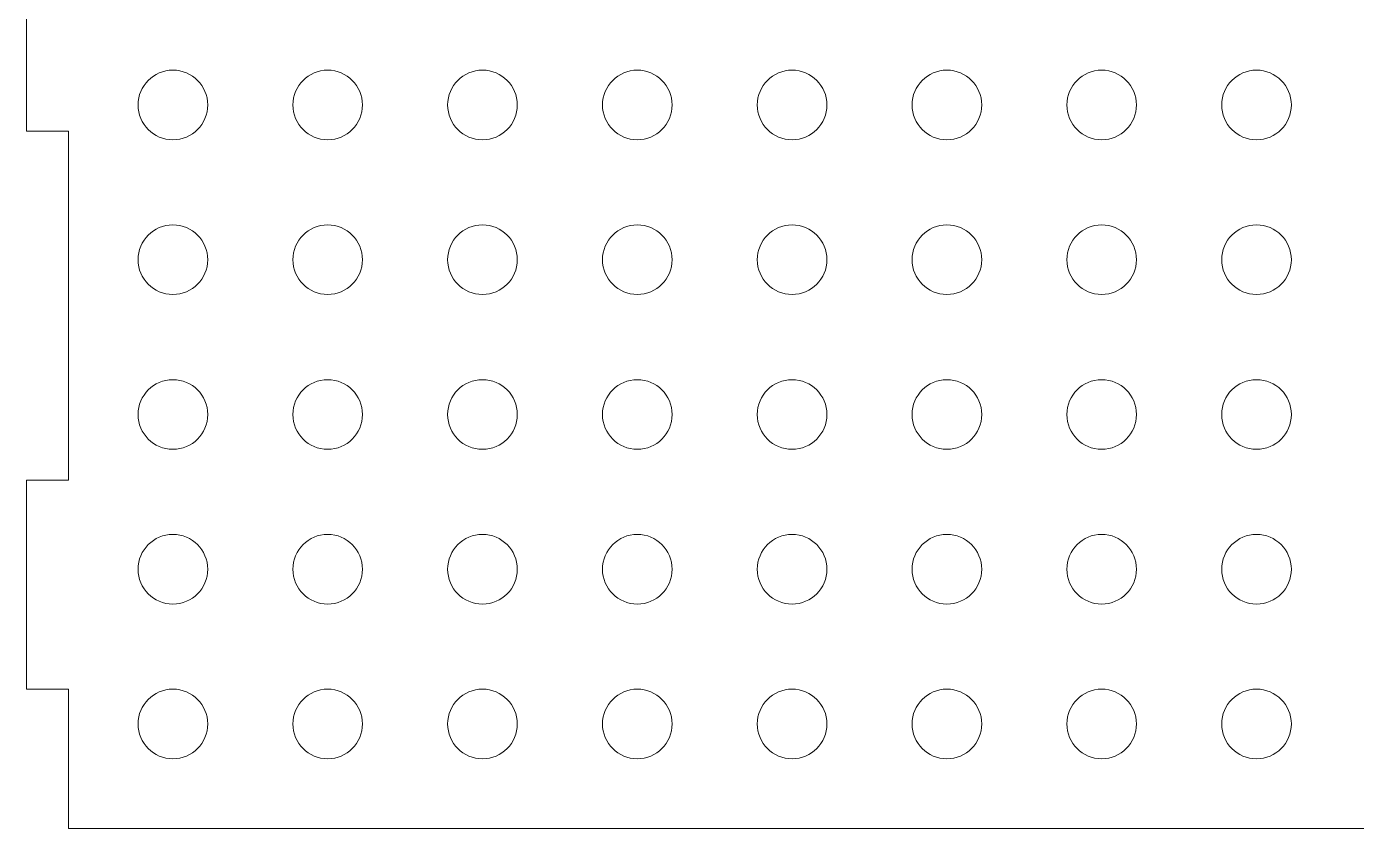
# Model space of a CAD drawing. Header units: millimetres. Extents: x 1 to 787, y -382 to -1.
# Drawn here: x 405 to 595.9, y -232.3 to -117.1 of the extents above; entities that cross this region are included whole.
import ezdxf

# ---------------------------------------------------------------- set-up
doc = ezdxf.new("R2010")
doc.units = ezdxf.units.MM
doc.header["$MEASUREMENT"] = 0
doc.layers.add('Layer 1', color=7, linetype='Continuous')

# ---------------------------------------------------------------- blocks, each defined once
blk = doc.blocks.new('block 259')
at = {"layer": 'Layer 1', "color": 7, "lineweight": 15, "true_color": 0xffffff}
blk.add_open_spline([(443.22, -128.4), (443.22, -125.64), (445.46, -123.4), (448.22, -123.4), (450.98, -123.4), (453.22, -125.64), (453.22, -128.4), (453.22, -131.16), (450.98, -133.4), (448.22, -133.4), (445.46, -133.4), (443.22, -131.16), (443.22, -128.4), (443.22, -128.4), (443.22, -128.4), (443.22, -128.4)], degree=3, knots=[0, 0, 0, 0, 1, 1, 1, 2, 2, 2, 3, 3, 3, 4, 4, 4, 5, 5, 5, 5], dxfattribs=at)
blk = doc.blocks.new('block 260')
at = {"layer": 'Layer 1', "color": 7, "lineweight": 15, "true_color": 0xffffff}
blk.add_open_spline([(443.22, -150.62), (443.22, -147.86), (445.46, -145.62), (448.22, -145.62), (450.98, -145.62), (453.22, -147.86), (453.22, -150.62), (453.22, -153.38), (450.98, -155.62), (448.22, -155.62), (445.46, -155.62), (443.22, -153.38), (443.22, -150.62), (443.22, -150.62), (443.22, -150.62), (443.22, -150.62)], degree=3, knots=[0, 0, 0, 0, 1, 1, 1, 2, 2, 2, 3, 3, 3, 4, 4, 4, 5, 5, 5, 5], dxfattribs=at)
blk = doc.blocks.new('block 261')
at = {"layer": 'Layer 1', "color": 7, "lineweight": 15, "true_color": 0xffffff}
blk.add_open_spline([(443.22, -172.85), (443.22, -170.08), (445.46, -167.85), (448.22, -167.85), (450.98, -167.85), (453.22, -170.08), (453.22, -172.85), (453.22, -175.61), (450.98, -177.85), (448.22, -177.85), (445.46, -177.85), (443.22, -175.61), (443.22, -172.85), (443.22, -172.85), (443.22, -172.85), (443.22, -172.85)], degree=3, knots=[0, 0, 0, 0, 1, 1, 1, 2, 2, 2, 3, 3, 3, 4, 4, 4, 5, 5, 5, 5], dxfattribs=at)
blk = doc.blocks.new('block 262')
at = {"layer": 'Layer 1', "color": 7, "lineweight": 15, "true_color": 0xffffff}
blk.add_open_spline([(443.22, -195.07), (443.22, -192.31), (445.46, -190.07), (448.22, -190.07), (450.98, -190.07), (453.22, -192.31), (453.22, -195.07), (453.22, -197.83), (450.98, -200.07), (448.22, -200.07), (445.46, -200.07), (443.22, -197.83), (443.22, -195.07), (443.22, -195.07), (443.22, -195.07), (443.22, -195.07)], degree=3, knots=[0, 0, 0, 0, 1, 1, 1, 2, 2, 2, 3, 3, 3, 4, 4, 4, 5, 5, 5, 5], dxfattribs=at)
blk = doc.blocks.new('block 263')
at = {"layer": 'Layer 1', "color": 7, "lineweight": 15, "true_color": 0xffffff}
blk.add_open_spline([(443.22, -217.29), (443.22, -214.53), (445.46, -212.29), (448.22, -212.29), (450.98, -212.29), (453.22, -214.53), (453.22, -217.29), (453.22, -220.05), (450.98, -222.29), (448.22, -222.29), (445.46, -222.29), (443.22, -220.05), (443.22, -217.29), (443.22, -217.29), (443.22, -217.29), (443.22, -217.29)], degree=3, knots=[0, 0, 0, 0, 1, 1, 1, 2, 2, 2, 3, 3, 3, 4, 4, 4, 5, 5, 5, 5], dxfattribs=at)
blk = doc.blocks.new('block 274')
at = {"layer": 'Layer 1', "color": 7, "lineweight": 15, "true_color": 0xffffff}
blk.add_lwpolyline([(405, -102.14), (405, -132.14)], dxfattribs=at)
blk = doc.blocks.new('block 275')
at = {"layer": 'Layer 1', "color": 7, "lineweight": 15, "true_color": 0xffffff}
blk.add_lwpolyline([(405, -132.14), (411, -132.14)], dxfattribs=at)
blk = doc.blocks.new('block 276')
at = {"layer": 'Layer 1', "color": 7, "lineweight": 15, "true_color": 0xffffff}
blk.add_lwpolyline([(411, -132.14), (411, -182.29)], dxfattribs=at)
blk = doc.blocks.new('block 277')
at = {"layer": 'Layer 1', "color": 7, "lineweight": 15, "true_color": 0xffffff}
blk.add_lwpolyline([(411, -182.29), (405, -182.29)], dxfattribs=at)
blk = doc.blocks.new('block 278')
at = {"layer": 'Layer 1', "color": 7, "lineweight": 15, "true_color": 0xffffff}
blk.add_lwpolyline([(405, -182.29), (405, -212.29)], dxfattribs=at)
blk = doc.blocks.new('block 279')
at = {"layer": 'Layer 1', "color": 7, "lineweight": 15, "true_color": 0xffffff}
blk.add_lwpolyline([(405, -212.29), (411, -212.29)], dxfattribs=at)
blk = doc.blocks.new('block 280')
at = {"layer": 'Layer 1', "color": 7, "lineweight": 15, "true_color": 0xffffff}
blk.add_lwpolyline([(411, -212.29), (411, -232.29)], dxfattribs=at)
blk = doc.blocks.new('block 281')
at = {"layer": 'Layer 1', "color": 7, "lineweight": 15, "true_color": 0xffffff}
blk.add_lwpolyline([(411, -232.29), (641, -232.29)], dxfattribs=at)
blk = doc.blocks.new('block 299')
at = {"layer": 'Layer 1', "color": 7, "lineweight": 15, "true_color": 0xffffff}
blk.add_open_spline([(421, -128.4), (421, -125.64), (423.24, -123.4), (426, -123.4), (428.76, -123.4), (431, -125.64), (431, -128.4), (431, -131.16), (428.76, -133.4), (426, -133.4), (423.24, -133.4), (421, -131.16), (421, -128.4), (421, -128.4), (421, -128.4), (421, -128.4)], degree=3, knots=[0, 0, 0, 0, 1, 1, 1, 2, 2, 2, 3, 3, 3, 4, 4, 4, 5, 5, 5, 5], dxfattribs=at)
blk = doc.blocks.new('block 300')
at = {"layer": 'Layer 1', "color": 7, "lineweight": 15, "true_color": 0xffffff}
blk.add_open_spline([(421, -150.62), (421, -147.86), (423.24, -145.62), (426, -145.62), (428.76, -145.62), (431, -147.86), (431, -150.62), (431, -153.38), (428.76, -155.62), (426, -155.62), (423.24, -155.62), (421, -153.38), (421, -150.62), (421, -150.62), (421, -150.62), (421, -150.62)], degree=3, knots=[0, 0, 0, 0, 1, 1, 1, 2, 2, 2, 3, 3, 3, 4, 4, 4, 5, 5, 5, 5], dxfattribs=at)
blk = doc.blocks.new('block 301')
at = {"layer": 'Layer 1', "color": 7, "lineweight": 15, "true_color": 0xffffff}
blk.add_open_spline([(421, -172.85), (421, -170.08), (423.24, -167.85), (426, -167.85), (428.76, -167.85), (431, -170.08), (431, -172.85), (431, -175.61), (428.76, -177.85), (426, -177.85), (423.24, -177.85), (421, -175.61), (421, -172.85), (421, -172.85), (421, -172.85), (421, -172.85)], degree=3, knots=[0, 0, 0, 0, 1, 1, 1, 2, 2, 2, 3, 3, 3, 4, 4, 4, 5, 5, 5, 5], dxfattribs=at)
blk = doc.blocks.new('block 302')
at = {"layer": 'Layer 1', "color": 7, "lineweight": 15, "true_color": 0xffffff}
blk.add_open_spline([(421, -195.07), (421, -192.31), (423.24, -190.07), (426, -190.07), (428.76, -190.07), (431, -192.31), (431, -195.07), (431, -197.83), (428.76, -200.07), (426, -200.07), (423.24, -200.07), (421, -197.83), (421, -195.07), (421, -195.07), (421, -195.07), (421, -195.07)], degree=3, knots=[0, 0, 0, 0, 1, 1, 1, 2, 2, 2, 3, 3, 3, 4, 4, 4, 5, 5, 5, 5], dxfattribs=at)
blk = doc.blocks.new('block 303')
at = {"layer": 'Layer 1', "color": 7, "lineweight": 15, "true_color": 0xffffff}
blk.add_open_spline([(421, -217.29), (421, -214.53), (423.24, -212.29), (426, -212.29), (428.76, -212.29), (431, -214.53), (431, -217.29), (431, -220.05), (428.76, -222.29), (426, -222.29), (423.24, -222.29), (421, -220.05), (421, -217.29), (421, -217.29), (421, -217.29), (421, -217.29)], degree=3, knots=[0, 0, 0, 0, 1, 1, 1, 2, 2, 2, 3, 3, 3, 4, 4, 4, 5, 5, 5, 5], dxfattribs=at)
blk = doc.blocks.new('block 320')
at = {"layer": 'Layer 1', "color": 7, "lineweight": 15, "true_color": 0xffffff}
blk.add_open_spline([(465.44, -217.29), (465.44, -214.53), (467.68, -212.29), (470.44, -212.29), (473.21, -212.29), (475.44, -214.53), (475.44, -217.29), (475.44, -220.05), (473.21, -222.29), (470.44, -222.29), (467.68, -222.29), (465.44, -220.05), (465.44, -217.29), (465.44, -217.29), (465.44, -217.29), (465.44, -217.29)], degree=3, knots=[0, 0, 0, 0, 1, 1, 1, 2, 2, 2, 3, 3, 3, 4, 4, 4, 5, 5, 5, 5], dxfattribs=at)
blk = doc.blocks.new('block 321')
at = {"layer": 'Layer 1', "color": 7, "lineweight": 15, "true_color": 0xffffff}
blk.add_open_spline([(487.67, -217.29), (487.67, -214.53), (489.91, -212.29), (492.67, -212.29), (495.43, -212.29), (497.67, -214.53), (497.67, -217.29), (497.67, -220.05), (495.43, -222.29), (492.67, -222.29), (489.91, -222.29), (487.67, -220.05), (487.67, -217.29), (487.67, -217.29), (487.67, -217.29), (487.67, -217.29)], degree=3, knots=[0, 0, 0, 0, 1, 1, 1, 2, 2, 2, 3, 3, 3, 4, 4, 4, 5, 5, 5, 5], dxfattribs=at)
blk = doc.blocks.new('block 322')
at = {"layer": 'Layer 1', "color": 7, "lineweight": 15, "true_color": 0xffffff}
blk.add_open_spline([(509.89, -217.29), (509.89, -214.53), (512.13, -212.29), (514.89, -212.29), (517.65, -212.29), (519.89, -214.53), (519.89, -217.29), (519.89, -220.05), (517.65, -222.29), (514.89, -222.29), (512.13, -222.29), (509.89, -220.05), (509.89, -217.29), (509.89, -217.29), (509.89, -217.29), (509.89, -217.29)], degree=3, knots=[0, 0, 0, 0, 1, 1, 1, 2, 2, 2, 3, 3, 3, 4, 4, 4, 5, 5, 5, 5], dxfattribs=at)
blk = doc.blocks.new('block 323')
at = {"layer": 'Layer 1', "color": 7, "lineweight": 15, "true_color": 0xffffff}
blk.add_open_spline([(532.11, -217.29), (532.11, -214.53), (534.35, -212.29), (537.11, -212.29), (539.87, -212.29), (542.11, -214.53), (542.11, -217.29), (542.11, -220.05), (539.87, -222.29), (537.11, -222.29), (534.35, -222.29), (532.11, -220.05), (532.11, -217.29), (532.11, -217.29), (532.11, -217.29), (532.11, -217.29)], degree=3, knots=[0, 0, 0, 0, 1, 1, 1, 2, 2, 2, 3, 3, 3, 4, 4, 4, 5, 5, 5, 5], dxfattribs=at)
blk = doc.blocks.new('block 324')
at = {"layer": 'Layer 1', "color": 7, "lineweight": 15, "true_color": 0xffffff}
blk.add_open_spline([(554.33, -217.29), (554.33, -214.53), (556.57, -212.29), (559.33, -212.29), (562.09, -212.29), (564.33, -214.53), (564.33, -217.29), (564.33, -220.05), (562.09, -222.29), (559.33, -222.29), (556.57, -222.29), (554.33, -220.05), (554.33, -217.29), (554.33, -217.29), (554.33, -217.29), (554.33, -217.29)], degree=3, knots=[0, 0, 0, 0, 1, 1, 1, 2, 2, 2, 3, 3, 3, 4, 4, 4, 5, 5, 5, 5], dxfattribs=at)
blk = doc.blocks.new('block 325')
at = {"layer": 'Layer 1', "color": 7, "lineweight": 15, "true_color": 0xffffff}
blk.add_open_spline([(576.56, -217.29), (576.56, -214.53), (578.79, -212.29), (581.56, -212.29), (584.32, -212.29), (586.56, -214.53), (586.56, -217.29), (586.56, -220.05), (584.32, -222.29), (581.56, -222.29), (578.79, -222.29), (576.56, -220.05), (576.56, -217.29), (576.56, -217.29), (576.56, -217.29), (576.56, -217.29)], degree=3, knots=[0, 0, 0, 0, 1, 1, 1, 2, 2, 2, 3, 3, 3, 4, 4, 4, 5, 5, 5, 5], dxfattribs=at)
blk = doc.blocks.new('block 328')
at = {"layer": 'Layer 1', "color": 7, "lineweight": 15, "true_color": 0xffffff}
blk.add_open_spline([(465.44, -195.07), (465.44, -192.31), (467.68, -190.07), (470.44, -190.07), (473.21, -190.07), (475.44, -192.31), (475.44, -195.07), (475.44, -197.83), (473.21, -200.07), (470.44, -200.07), (467.68, -200.07), (465.44, -197.83), (465.44, -195.07), (465.44, -195.07), (465.44, -195.07), (465.44, -195.07)], degree=3, knots=[0, 0, 0, 0, 1, 1, 1, 2, 2, 2, 3, 3, 3, 4, 4, 4, 5, 5, 5, 5], dxfattribs=at)
blk = doc.blocks.new('block 329')
at = {"layer": 'Layer 1', "color": 7, "lineweight": 15, "true_color": 0xffffff}
blk.add_open_spline([(487.67, -195.07), (487.67, -192.31), (489.91, -190.07), (492.67, -190.07), (495.43, -190.07), (497.67, -192.31), (497.67, -195.07), (497.67, -197.83), (495.43, -200.07), (492.67, -200.07), (489.91, -200.07), (487.67, -197.83), (487.67, -195.07), (487.67, -195.07), (487.67, -195.07), (487.67, -195.07)], degree=3, knots=[0, 0, 0, 0, 1, 1, 1, 2, 2, 2, 3, 3, 3, 4, 4, 4, 5, 5, 5, 5], dxfattribs=at)
blk = doc.blocks.new('block 330')
at = {"layer": 'Layer 1', "color": 7, "lineweight": 15, "true_color": 0xffffff}
blk.add_open_spline([(509.89, -195.07), (509.89, -192.31), (512.13, -190.07), (514.89, -190.07), (517.65, -190.07), (519.89, -192.31), (519.89, -195.07), (519.89, -197.83), (517.65, -200.07), (514.89, -200.07), (512.13, -200.07), (509.89, -197.83), (509.89, -195.07), (509.89, -195.07), (509.89, -195.07), (509.89, -195.07)], degree=3, knots=[0, 0, 0, 0, 1, 1, 1, 2, 2, 2, 3, 3, 3, 4, 4, 4, 5, 5, 5, 5], dxfattribs=at)
blk = doc.blocks.new('block 331')
at = {"layer": 'Layer 1', "color": 7, "lineweight": 15, "true_color": 0xffffff}
blk.add_open_spline([(532.11, -195.07), (532.11, -192.31), (534.35, -190.07), (537.11, -190.07), (539.87, -190.07), (542.11, -192.31), (542.11, -195.07), (542.11, -197.83), (539.87, -200.07), (537.11, -200.07), (534.35, -200.07), (532.11, -197.83), (532.11, -195.07), (532.11, -195.07), (532.11, -195.07), (532.11, -195.07)], degree=3, knots=[0, 0, 0, 0, 1, 1, 1, 2, 2, 2, 3, 3, 3, 4, 4, 4, 5, 5, 5, 5], dxfattribs=at)
blk = doc.blocks.new('block 332')
at = {"layer": 'Layer 1', "color": 7, "lineweight": 15, "true_color": 0xffffff}
blk.add_open_spline([(554.33, -195.07), (554.33, -192.31), (556.57, -190.07), (559.33, -190.07), (562.09, -190.07), (564.33, -192.31), (564.33, -195.07), (564.33, -197.83), (562.09, -200.07), (559.33, -200.07), (556.57, -200.07), (554.33, -197.83), (554.33, -195.07), (554.33, -195.07), (554.33, -195.07), (554.33, -195.07)], degree=3, knots=[0, 0, 0, 0, 1, 1, 1, 2, 2, 2, 3, 3, 3, 4, 4, 4, 5, 5, 5, 5], dxfattribs=at)
blk = doc.blocks.new('block 333')
at = {"layer": 'Layer 1', "color": 7, "lineweight": 15, "true_color": 0xffffff}
blk.add_open_spline([(576.56, -195.07), (576.56, -192.31), (578.79, -190.07), (581.56, -190.07), (584.32, -190.07), (586.56, -192.31), (586.56, -195.07), (586.56, -197.83), (584.32, -200.07), (581.56, -200.07), (578.79, -200.07), (576.56, -197.83), (576.56, -195.07), (576.56, -195.07), (576.56, -195.07), (576.56, -195.07)], degree=3, knots=[0, 0, 0, 0, 1, 1, 1, 2, 2, 2, 3, 3, 3, 4, 4, 4, 5, 5, 5, 5], dxfattribs=at)
blk = doc.blocks.new('block 336')
at = {"layer": 'Layer 1', "color": 7, "lineweight": 15, "true_color": 0xffffff}
blk.add_open_spline([(465.44, -172.85), (465.44, -170.08), (467.68, -167.85), (470.44, -167.85), (473.21, -167.85), (475.44, -170.08), (475.44, -172.85), (475.44, -175.61), (473.21, -177.85), (470.44, -177.85), (467.68, -177.85), (465.44, -175.61), (465.44, -172.85), (465.44, -172.85), (465.44, -172.85), (465.44, -172.85)], degree=3, knots=[0, 0, 0, 0, 1, 1, 1, 2, 2, 2, 3, 3, 3, 4, 4, 4, 5, 5, 5, 5], dxfattribs=at)
blk = doc.blocks.new('block 337')
at = {"layer": 'Layer 1', "color": 7, "lineweight": 15, "true_color": 0xffffff}
blk.add_open_spline([(487.67, -172.85), (487.67, -170.08), (489.91, -167.85), (492.67, -167.85), (495.43, -167.85), (497.67, -170.08), (497.67, -172.85), (497.67, -175.61), (495.43, -177.85), (492.67, -177.85), (489.91, -177.85), (487.67, -175.61), (487.67, -172.85), (487.67, -172.85), (487.67, -172.85), (487.67, -172.85)], degree=3, knots=[0, 0, 0, 0, 1, 1, 1, 2, 2, 2, 3, 3, 3, 4, 4, 4, 5, 5, 5, 5], dxfattribs=at)
blk = doc.blocks.new('block 338')
at = {"layer": 'Layer 1', "color": 7, "lineweight": 15, "true_color": 0xffffff}
blk.add_open_spline([(509.89, -172.85), (509.89, -170.08), (512.13, -167.85), (514.89, -167.85), (517.65, -167.85), (519.89, -170.08), (519.89, -172.85), (519.89, -175.61), (517.65, -177.85), (514.89, -177.85), (512.13, -177.85), (509.89, -175.61), (509.89, -172.85), (509.89, -172.85), (509.89, -172.85), (509.89, -172.85)], degree=3, knots=[0, 0, 0, 0, 1, 1, 1, 2, 2, 2, 3, 3, 3, 4, 4, 4, 5, 5, 5, 5], dxfattribs=at)
blk = doc.blocks.new('block 339')
at = {"layer": 'Layer 1', "color": 7, "lineweight": 15, "true_color": 0xffffff}
blk.add_open_spline([(532.11, -172.85), (532.11, -170.08), (534.35, -167.85), (537.11, -167.85), (539.87, -167.85), (542.11, -170.08), (542.11, -172.85), (542.11, -175.61), (539.87, -177.85), (537.11, -177.85), (534.35, -177.85), (532.11, -175.61), (532.11, -172.85), (532.11, -172.85), (532.11, -172.85), (532.11, -172.85)], degree=3, knots=[0, 0, 0, 0, 1, 1, 1, 2, 2, 2, 3, 3, 3, 4, 4, 4, 5, 5, 5, 5], dxfattribs=at)
blk = doc.blocks.new('block 340')
at = {"layer": 'Layer 1', "color": 7, "lineweight": 15, "true_color": 0xffffff}
blk.add_open_spline([(554.33, -172.85), (554.33, -170.08), (556.57, -167.85), (559.33, -167.85), (562.09, -167.85), (564.33, -170.08), (564.33, -172.85), (564.33, -175.61), (562.09, -177.85), (559.33, -177.85), (556.57, -177.85), (554.33, -175.61), (554.33, -172.85), (554.33, -172.85), (554.33, -172.85), (554.33, -172.85)], degree=3, knots=[0, 0, 0, 0, 1, 1, 1, 2, 2, 2, 3, 3, 3, 4, 4, 4, 5, 5, 5, 5], dxfattribs=at)
blk = doc.blocks.new('block 341')
at = {"layer": 'Layer 1', "color": 7, "lineweight": 15, "true_color": 0xffffff}
blk.add_open_spline([(576.56, -172.85), (576.56, -170.08), (578.79, -167.85), (581.56, -167.85), (584.32, -167.85), (586.56, -170.08), (586.56, -172.85), (586.56, -175.61), (584.32, -177.85), (581.56, -177.85), (578.79, -177.85), (576.56, -175.61), (576.56, -172.85), (576.56, -172.85), (576.56, -172.85), (576.56, -172.85)], degree=3, knots=[0, 0, 0, 0, 1, 1, 1, 2, 2, 2, 3, 3, 3, 4, 4, 4, 5, 5, 5, 5], dxfattribs=at)
blk = doc.blocks.new('block 344')
at = {"layer": 'Layer 1', "color": 7, "lineweight": 15, "true_color": 0xffffff}
blk.add_open_spline([(465.44, -150.62), (465.44, -147.86), (467.68, -145.62), (470.44, -145.62), (473.21, -145.62), (475.44, -147.86), (475.44, -150.62), (475.44, -153.38), (473.21, -155.62), (470.44, -155.62), (467.68, -155.62), (465.44, -153.38), (465.44, -150.62), (465.44, -150.62), (465.44, -150.62), (465.44, -150.62)], degree=3, knots=[0, 0, 0, 0, 1, 1, 1, 2, 2, 2, 3, 3, 3, 4, 4, 4, 5, 5, 5, 5], dxfattribs=at)
blk = doc.blocks.new('block 345')
at = {"layer": 'Layer 1', "color": 7, "lineweight": 15, "true_color": 0xffffff}
blk.add_open_spline([(487.67, -150.62), (487.67, -147.86), (489.91, -145.62), (492.67, -145.62), (495.43, -145.62), (497.67, -147.86), (497.67, -150.62), (497.67, -153.38), (495.43, -155.62), (492.67, -155.62), (489.91, -155.62), (487.67, -153.38), (487.67, -150.62), (487.67, -150.62), (487.67, -150.62), (487.67, -150.62)], degree=3, knots=[0, 0, 0, 0, 1, 1, 1, 2, 2, 2, 3, 3, 3, 4, 4, 4, 5, 5, 5, 5], dxfattribs=at)
blk = doc.blocks.new('block 346')
at = {"layer": 'Layer 1', "color": 7, "lineweight": 15, "true_color": 0xffffff}
blk.add_open_spline([(509.89, -150.62), (509.89, -147.86), (512.13, -145.62), (514.89, -145.62), (517.65, -145.62), (519.89, -147.86), (519.89, -150.62), (519.89, -153.38), (517.65, -155.62), (514.89, -155.62), (512.13, -155.62), (509.89, -153.38), (509.89, -150.62), (509.89, -150.62), (509.89, -150.62), (509.89, -150.62)], degree=3, knots=[0, 0, 0, 0, 1, 1, 1, 2, 2, 2, 3, 3, 3, 4, 4, 4, 5, 5, 5, 5], dxfattribs=at)
blk = doc.blocks.new('block 347')
at = {"layer": 'Layer 1', "color": 7, "lineweight": 15, "true_color": 0xffffff}
blk.add_open_spline([(532.11, -150.62), (532.11, -147.86), (534.35, -145.62), (537.11, -145.62), (539.87, -145.62), (542.11, -147.86), (542.11, -150.62), (542.11, -153.38), (539.87, -155.62), (537.11, -155.62), (534.35, -155.62), (532.11, -153.38), (532.11, -150.62), (532.11, -150.62), (532.11, -150.62), (532.11, -150.62)], degree=3, knots=[0, 0, 0, 0, 1, 1, 1, 2, 2, 2, 3, 3, 3, 4, 4, 4, 5, 5, 5, 5], dxfattribs=at)
blk = doc.blocks.new('block 348')
at = {"layer": 'Layer 1', "color": 7, "lineweight": 15, "true_color": 0xffffff}
blk.add_open_spline([(554.33, -150.62), (554.33, -147.86), (556.57, -145.62), (559.33, -145.62), (562.09, -145.62), (564.33, -147.86), (564.33, -150.62), (564.33, -153.38), (562.09, -155.62), (559.33, -155.62), (556.57, -155.62), (554.33, -153.38), (554.33, -150.62), (554.33, -150.62), (554.33, -150.62), (554.33, -150.62)], degree=3, knots=[0, 0, 0, 0, 1, 1, 1, 2, 2, 2, 3, 3, 3, 4, 4, 4, 5, 5, 5, 5], dxfattribs=at)
blk = doc.blocks.new('block 349')
at = {"layer": 'Layer 1', "color": 7, "lineweight": 15, "true_color": 0xffffff}
blk.add_open_spline([(576.56, -150.62), (576.56, -147.86), (578.79, -145.62), (581.56, -145.62), (584.32, -145.62), (586.56, -147.86), (586.56, -150.62), (586.56, -153.38), (584.32, -155.62), (581.56, -155.62), (578.79, -155.62), (576.56, -153.38), (576.56, -150.62), (576.56, -150.62), (576.56, -150.62), (576.56, -150.62)], degree=3, knots=[0, 0, 0, 0, 1, 1, 1, 2, 2, 2, 3, 3, 3, 4, 4, 4, 5, 5, 5, 5], dxfattribs=at)
blk = doc.blocks.new('block 352')
at = {"layer": 'Layer 1', "color": 7, "lineweight": 15, "true_color": 0xffffff}
blk.add_open_spline([(465.44, -128.4), (465.44, -125.64), (467.68, -123.4), (470.44, -123.4), (473.21, -123.4), (475.44, -125.64), (475.44, -128.4), (475.44, -131.16), (473.21, -133.4), (470.44, -133.4), (467.68, -133.4), (465.44, -131.16), (465.44, -128.4), (465.44, -128.4), (465.44, -128.4), (465.44, -128.4)], degree=3, knots=[0, 0, 0, 0, 1, 1, 1, 2, 2, 2, 3, 3, 3, 4, 4, 4, 5, 5, 5, 5], dxfattribs=at)
blk = doc.blocks.new('block 353')
at = {"layer": 'Layer 1', "color": 7, "lineweight": 15, "true_color": 0xffffff}
blk.add_open_spline([(487.67, -128.4), (487.67, -125.64), (489.91, -123.4), (492.67, -123.4), (495.43, -123.4), (497.67, -125.64), (497.67, -128.4), (497.67, -131.16), (495.43, -133.4), (492.67, -133.4), (489.91, -133.4), (487.67, -131.16), (487.67, -128.4), (487.67, -128.4), (487.67, -128.4), (487.67, -128.4)], degree=3, knots=[0, 0, 0, 0, 1, 1, 1, 2, 2, 2, 3, 3, 3, 4, 4, 4, 5, 5, 5, 5], dxfattribs=at)
blk = doc.blocks.new('block 354')
at = {"layer": 'Layer 1', "color": 7, "lineweight": 15, "true_color": 0xffffff}
blk.add_open_spline([(509.89, -128.4), (509.89, -125.64), (512.13, -123.4), (514.89, -123.4), (517.65, -123.4), (519.89, -125.64), (519.89, -128.4), (519.89, -131.16), (517.65, -133.4), (514.89, -133.4), (512.13, -133.4), (509.89, -131.16), (509.89, -128.4), (509.89, -128.4), (509.89, -128.4), (509.89, -128.4)], degree=3, knots=[0, 0, 0, 0, 1, 1, 1, 2, 2, 2, 3, 3, 3, 4, 4, 4, 5, 5, 5, 5], dxfattribs=at)
blk = doc.blocks.new('block 355')
at = {"layer": 'Layer 1', "color": 7, "lineweight": 15, "true_color": 0xffffff}
blk.add_open_spline([(532.11, -128.4), (532.11, -125.64), (534.35, -123.4), (537.11, -123.4), (539.87, -123.4), (542.11, -125.64), (542.11, -128.4), (542.11, -131.16), (539.87, -133.4), (537.11, -133.4), (534.35, -133.4), (532.11, -131.16), (532.11, -128.4), (532.11, -128.4), (532.11, -128.4), (532.11, -128.4)], degree=3, knots=[0, 0, 0, 0, 1, 1, 1, 2, 2, 2, 3, 3, 3, 4, 4, 4, 5, 5, 5, 5], dxfattribs=at)
blk = doc.blocks.new('block 356')
at = {"layer": 'Layer 1', "color": 7, "lineweight": 15, "true_color": 0xffffff}
blk.add_open_spline([(554.33, -128.4), (554.33, -125.64), (556.57, -123.4), (559.33, -123.4), (562.09, -123.4), (564.33, -125.64), (564.33, -128.4), (564.33, -131.16), (562.09, -133.4), (559.33, -133.4), (556.57, -133.4), (554.33, -131.16), (554.33, -128.4), (554.33, -128.4), (554.33, -128.4), (554.33, -128.4)], degree=3, knots=[0, 0, 0, 0, 1, 1, 1, 2, 2, 2, 3, 3, 3, 4, 4, 4, 5, 5, 5, 5], dxfattribs=at)
blk = doc.blocks.new('block 357')
at = {"layer": 'Layer 1', "color": 7, "lineweight": 15, "true_color": 0xffffff}
blk.add_open_spline([(576.56, -128.4), (576.56, -125.64), (578.79, -123.4), (581.56, -123.4), (584.32, -123.4), (586.56, -125.64), (586.56, -128.4), (586.56, -131.16), (584.32, -133.4), (581.56, -133.4), (578.79, -133.4), (576.56, -131.16), (576.56, -128.4), (576.56, -128.4), (576.56, -128.4), (576.56, -128.4)], degree=3, knots=[0, 0, 0, 0, 1, 1, 1, 2, 2, 2, 3, 3, 3, 4, 4, 4, 5, 5, 5, 5], dxfattribs=at)
blk = doc.blocks.new('block 255')
at = {"layer": 'Layer 1'}
for name in ['block 274', 'block 299', 'block 259', 'block 352', 'block 353', 'block 354', 'block 355', 'block 356', 'block 357', 'block 275', 'block 276', 'block 300', 'block 260', 'block 344', 'block 345', 'block 346', 'block 347', 'block 348', 'block 349', 'block 301', 'block 261', 'block 336', 'block 337', 'block 338', 'block 339', 'block 340', 'block 341', 'block 277', 'block 278', 'block 302', 'block 262', 'block 328', 'block 329', 'block 330', 'block 331', 'block 332', 'block 333', 'block 279', 'block 280', 'block 303', 'block 263', 'block 320', 'block 321', 'block 322', 'block 323', 'block 324', 'block 325', 'block 281']:
    blk.add_blockref(name, (0, 0), dxfattribs=at)

msp = doc.modelspace()

# ---------------------------------------------------------------- block references
at = {"layer": 'Layer 1'}
msp.add_blockref('block 255', (0, 0), dxfattribs=at)

doc.saveas('drawing.dxf')
